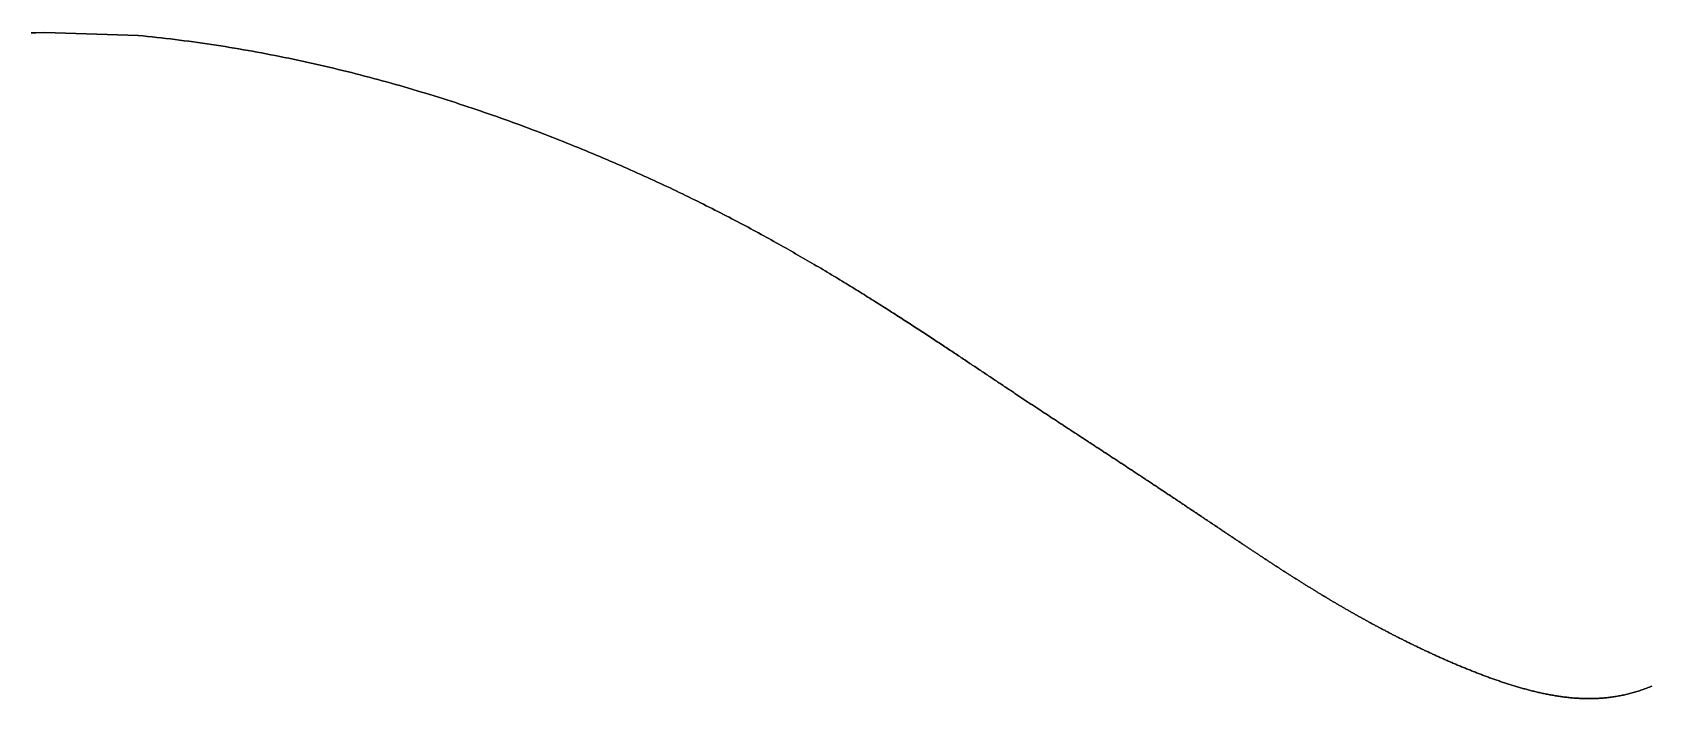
# Model space of a CAD drawing. Header units: inches. Extents: x 130170 to 284068, y 377793 to 804530.
# Drawn here: x 252410.5 to 252495.7, y 753112.8 to 753147.9 of the extents above; entities that cross this region are included whole.
import ezdxf

# ---------------------------------------------------------------- set-up
doc = ezdxf.new("R2010")
doc.units = ezdxf.units.IN
doc.header["$MEASUREMENT"] = 0
doc.layers.add('muni_il', color=7, linetype='Continuous')

msp = doc.modelspace()

# ---------------------------------------------------------------- linework, layer by layer
at = {"layer": 'muni_il'}
for points in [[(252495.68, 753113.483), (252495.614, 753113.456), (252495.548, 753113.429), (252495.482, 753113.403), (252495.416, 753113.378), (252495.35, 753113.353), (252495.284, 753113.329), (252495.219, 753113.306), (252495.154, 753113.283), (252495.088, 753113.261), (252495.023, 753113.239), (252494.958, 753113.218), (252494.893, 753113.198), (252494.828, 753113.178), (252494.764, 753113.159), (252494.699, 753113.14), (252494.634, 753113.122), (252494.57, 753113.104), (252494.506, 753113.088), (252494.442, 753113.071), (252494.377, 753113.056), (252494.313, 753113.04), (252494.249, 753113.026), (252494.186, 753113.012), (252494.122, 753112.998), (252494.058, 753112.985), (252493.995, 753112.973), (252493.931, 753112.961), (252493.868, 753112.949), (252493.804, 753112.938), (252493.741, 753112.928), (252493.678, 753112.918), (252493.615, 753112.909), (252493.551, 753112.9), (252493.488, 753112.892), (252493.426, 753112.884), (252493.363, 753112.876), (252493.3, 753112.869), (252493.237, 753112.863), (252493.174, 753112.857), (252493.112, 753112.852), (252493.049, 753112.847), (252492.987, 753112.842), (252492.925, 753112.838), (252492.862, 753112.834), (252492.8, 753112.831), (252492.738, 753112.829), (252492.676, 753112.826), (252492.614, 753112.824), (252492.552, 753112.823), (252492.49, 753112.822), (252492.428, 753112.821), (252492.366, 753112.821), (252492.304, 753112.821), (252492.243, 753112.822), (252492.181, 753112.823), (252492.119, 753112.825), (252492.058, 753112.826), (252491.996, 753112.829), (252491.935, 753112.831), (252491.874, 753112.834), (252491.812, 753112.838), (252491.751, 753112.841), (252491.69, 753112.845), (252491.629, 753112.85), (252491.568, 753112.854), (252491.507, 753112.86), (252491.446, 753112.865), (252491.385, 753112.871), (252491.324, 753112.877), (252491.263, 753112.883), (252491.203, 753112.89), (252491.142, 753112.897), (252491.081, 753112.905), (252491.021, 753112.912), (252490.96, 753112.92), (252490.9, 753112.929), (252490.84, 753112.937), (252490.78, 753112.946), (252490.719, 753112.955), (252490.659, 753112.965), (252490.599, 753112.975), (252490.539, 753112.985), (252490.479, 753112.995), (252490.419, 753113.005), (252490.36, 753113.016), (252490.3, 753113.027), (252490.24, 753113.039), (252490.181, 753113.05), (252490.121, 753113.062), (252490.062, 753113.074), (252490.002, 753113.087), (252489.943, 753113.099), (252489.884, 753113.112), (252489.825, 753113.125), (252489.765, 753113.138), (252489.707, 753113.151), (252489.648, 753113.165), (252489.589, 753113.179), (252489.53, 753113.193), (252489.471, 753113.207), (252489.413, 753113.222), (252489.354, 753113.236), (252489.296, 753113.251), (252489.237, 753113.266), (252489.179, 753113.282), (252489.121, 753113.297), (252489.063, 753113.312), (252489.005, 753113.328), (252488.947, 753113.344), (252488.889, 753113.36), (252488.832, 753113.376), (252488.774, 753113.393), (252488.717, 753113.409), (252488.659, 753113.426), (252488.602, 753113.443), (252488.544, 753113.46), (252488.487, 753113.477), (252488.43, 753113.494), (252488.373, 753113.512), (252488.316, 753113.529), (252488.26, 753113.547), (252488.203, 753113.565), (252488.146, 753113.583), (252488.09, 753113.601), (252488.034, 753113.619), (252487.977, 753113.637), (252487.921, 753113.656), (252487.865, 753113.674), (252487.809, 753113.693), (252487.754, 753113.712), (252487.698, 753113.73), (252487.642, 753113.749), (252487.587, 753113.768), (252487.531, 753113.787), (252487.476, 753113.807), (252487.421, 753113.826), (252487.366, 753113.846), (252487.311, 753113.865), (252487.256, 753113.885), (252487.202, 753113.904), (252487.147, 753113.924), (252487.093, 753113.944), (252487.038, 753113.964), (252486.984, 753113.984), (252486.93, 753114.004), (252486.876, 753114.024), (252486.822, 753114.044), (252486.768, 753114.064), (252486.715, 753114.084), (252486.661, 753114.105), (252486.608, 753114.125), (252486.555, 753114.146), (252486.502, 753114.166), (252486.448, 753114.187), (252486.396, 753114.207), (252486.343, 753114.228), (252486.29, 753114.249), (252486.238, 753114.269), (252486.185, 753114.29), (252486.133, 753114.311), (252486.081, 753114.332), (252486.029, 753114.353), (252485.977, 753114.374), (252485.926, 753114.395), (252485.874, 753114.416), (252485.822, 753114.437), (252485.771, 753114.458), (252485.72, 753114.479), (252485.669, 753114.5), (252485.618, 753114.522), (252485.567, 753114.543), (252485.516, 753114.564), (252485.466, 753114.585), (252485.415, 753114.607), (252485.365, 753114.628), (252485.315, 753114.649), (252485.265, 753114.671), (252485.215, 753114.692), (252485.165, 753114.714), (252485.115, 753114.735), (252485.066, 753114.756), (252485.017, 753114.778), (252484.967, 753114.799), (252484.918, 753114.821), (252484.869, 753114.842), (252484.82, 753114.864), (252484.771, 753114.886), (252484.723, 753114.907), (252484.674, 753114.929), (252484.626, 753114.95), (252484.578, 753114.972), (252484.53, 753114.993), (252484.482, 753115.015), (252484.434, 753115.037), (252484.386, 753115.058), (252484.338, 753115.08), (252484.291, 753115.101), (252484.244, 753115.123), (252484.196, 753115.145), (252484.149, 753115.166), (252484.102, 753115.188), (252484.055, 753115.21), (252484.009, 753115.231), (252483.962, 753115.253), (252483.916, 753115.275), (252483.869, 753115.296), (252483.823, 753115.318), (252483.777, 753115.34), (252483.731, 753115.361), (252483.685, 753115.383), (252483.639, 753115.405), (252483.594, 753115.426), (252483.548, 753115.448), (252483.503, 753115.47), (252483.457, 753115.491), (252483.412, 753115.513), (252483.367, 753115.534), (252483.322, 753115.556), (252483.277, 753115.578), (252483.233, 753115.599), (252483.188, 753115.621), (252483.144, 753115.643), (252483.099, 753115.664), (252483.055, 753115.686), (252483.011, 753115.707), (252482.967, 753115.729), (252482.923, 753115.751), (252482.879, 753115.772), (252482.836, 753115.794), (252482.792, 753115.815), (252482.749, 753115.837), (252482.705, 753115.859), (252482.662, 753115.88), (252482.619, 753115.902), (252482.576, 753115.923), (252482.533, 753115.945), (252482.49, 753115.967), (252482.447, 753115.988), (252482.405, 753116.01), (252482.362, 753116.031), (252482.32, 753116.053), (252482.277, 753116.074), (252482.235, 753116.096), (252482.193, 753116.117), (252482.151, 753116.139), (252482.109, 753116.16), (252482.067, 753116.182), (252482.026, 753116.203), (252481.984, 753116.225), (252481.942, 753116.246), (252481.901, 753116.268), (252481.859, 753116.289), (252481.818, 753116.311), (252481.777, 753116.332), (252481.736, 753116.354), (252481.695, 753116.375), (252481.654, 753116.397), (252481.613, 753116.418), (252481.572, 753116.44), (252481.532, 753116.461), (252481.491, 753116.482), (252481.451, 753116.504), (252481.41, 753116.525), (252481.37, 753116.547), (252481.33, 753116.568), (252481.29, 753116.59), (252481.25, 753116.611), (252481.21, 753116.633), (252481.17, 753116.654), (252481.13, 753116.675), (252481.09, 753116.697), (252481.05, 753116.718), (252481.011, 753116.739), (252480.971, 753116.761), (252480.932, 753116.782), (252480.893, 753116.804), (252480.853, 753116.825), (252480.814, 753116.846), (252480.775, 753116.868), (252480.736, 753116.889), (252480.697, 753116.911), (252480.658, 753116.932), (252480.619, 753116.953), (252480.58, 753116.975), (252480.541, 753116.996), (252480.503, 753117.017), (252480.464, 753117.039), (252480.426, 753117.06), (252480.387, 753117.082), (252480.349, 753117.103), (252480.311, 753117.124), (252480.272, 753117.146), (252480.234, 753117.167), (252480.196, 753117.189), (252480.158, 753117.21), (252480.12, 753117.231), (252480.082, 753117.253), (252480.044, 753117.274), (252480.006, 753117.295), (252479.968, 753117.317), (252479.93, 753117.338), (252479.893, 753117.36), (252479.855, 753117.381), (252479.818, 753117.402), (252479.78, 753117.424), (252479.743, 753117.445), (252479.705, 753117.467), (252479.668, 753117.488), (252479.631, 753117.509), (252479.593, 753117.531), (252479.556, 753117.552), (252479.519, 753117.574), (252479.482, 753117.595), (252479.445, 753117.617), (252479.408, 753117.638), (252479.371, 753117.66), (252479.334, 753117.681), (252479.297, 753117.702), (252479.26, 753117.724), (252479.223, 753117.745), (252479.186, 753117.767), (252479.15, 753117.788), (252479.113, 753117.81), (252479.076, 753117.831), (252479.04, 753117.853), (252479.003, 753117.875), (252478.967, 753117.896), (252478.93, 753117.918), (252478.893, 753117.939), (252478.857, 753117.961), (252478.821, 753117.982), (252478.784, 753118.004), (252478.748, 753118.026), (252478.712, 753118.047), (252478.675, 753118.069), (252478.639, 753118.09), (252478.603, 753118.112), (252478.567, 753118.134), (252478.531, 753118.155), (252478.494, 753118.177), (252478.458, 753118.199), (252478.422, 753118.221), (252478.386, 753118.242), (252478.35, 753118.264), (252478.314, 753118.286), (252478.278, 753118.308), (252478.242, 753118.329), (252478.206, 753118.351), (252478.17, 753118.373), (252478.134, 753118.395), (252478.098, 753118.417), (252478.062, 753118.439), (252478.026, 753118.461), (252477.99, 753118.483), (252477.954, 753118.505), (252477.919, 753118.527), (252477.883, 753118.549), (252477.847, 753118.571), (252477.811, 753118.593), (252477.775, 753118.615), (252477.739, 753118.637), (252477.704, 753118.659), (252477.668, 753118.681), (252477.632, 753118.703), (252477.596, 753118.725), (252477.56, 753118.748), (252477.525, 753118.77), (252477.489, 753118.792), (252477.453, 753118.814), (252477.417, 753118.837), (252477.381, 753118.859), (252477.346, 753118.882), (252477.31, 753118.904), (252477.274, 753118.926), (252477.238, 753118.949), (252477.202, 753118.971), (252477.166, 753118.994), (252477.13, 753119.016), (252477.095, 753119.039), (252477.059, 753119.062), (252477.023, 753119.084), (252476.987, 753119.107), (252476.951, 753119.13), (252476.915, 753119.152), (252476.879, 753119.175), (252476.843, 753119.198), (252476.807, 753119.221), (252476.771, 753119.244), (252476.735, 753119.267), (252476.699, 753119.29), (252476.663, 753119.313), (252476.627, 753119.336), (252476.591, 753119.359), (252476.554, 753119.382), (252476.518, 753119.405), (252476.482, 753119.429), (252476.446, 753119.452), (252476.409, 753119.475), (252476.373, 753119.498), (252476.337, 753119.522), (252476.3, 753119.545), (252476.264, 753119.569), (252476.227, 753119.592), (252476.191, 753119.616), (252476.154, 753119.639), (252476.118, 753119.663), (252476.081, 753119.687), (252476.044, 753119.711), (252476.008, 753119.734), (252475.971, 753119.758), (252475.934, 753119.782), (252475.897, 753119.806), (252475.86, 753119.83), (252475.823, 753119.854), (252475.786, 753119.878), (252475.749, 753119.902), (252475.712, 753119.927), (252475.675, 753119.951), (252475.638, 753119.975), (252475.6, 753120), (252475.563, 753120.024), (252475.526, 753120.049), (252475.488, 753120.073), (252475.451, 753120.098), (252475.413, 753120.123), (252475.375, 753120.147), (252475.338, 753120.172), (252475.3, 753120.197), (252475.262, 753120.222), (252475.224, 753120.247), (252475.186, 753120.272), (252475.148, 753120.297), (252475.11, 753120.322), (252475.072, 753120.347), (252475.034, 753120.372), (252474.995, 753120.398), (252474.957, 753120.423), (252474.918, 753120.449), (252474.88, 753120.474), (252474.841, 753120.5), (252474.802, 753120.525), (252474.764, 753120.551), (252474.725, 753120.577), (252474.686, 753120.603), (252474.647, 753120.629), (252474.607, 753120.655), (252474.568, 753120.681), (252474.529, 753120.707), (252474.49, 753120.733), (252474.45, 753120.759), (252474.411, 753120.786), (252474.371, 753120.812), (252474.331, 753120.838), (252474.291, 753120.865), (252474.252, 753120.891), (252474.212, 753120.918), (252474.171, 753120.945), (252474.131, 753120.972), (252474.091, 753120.999), (252474.051, 753121.026), (252474.01, 753121.053), (252473.969, 753121.08), (252473.929, 753121.107), (252473.888, 753121.134), (252473.847, 753121.161), (252473.806, 753121.189), (252473.765, 753121.216), (252473.724, 753121.244), (252473.683, 753121.271), (252473.641, 753121.299), (252473.6, 753121.327), (252473.559, 753121.354), (252473.517, 753121.382), (252473.475, 753121.41), (252473.433, 753121.438), (252473.391, 753121.466), (252473.349, 753121.495), (252473.307, 753121.523), (252473.265, 753121.551), (252473.222, 753121.58), (252473.18, 753121.608), (252473.137, 753121.636), (252473.095, 753121.665), (252473.052, 753121.694), (252473.009, 753121.723), (252472.966, 753121.751), (252472.923, 753121.78), (252472.88, 753121.809), (252472.836, 753121.838), (252472.793, 753121.867), (252472.749, 753121.897), (252472.706, 753121.926), (252472.662, 753121.955), (252472.618, 753121.985), (252472.574, 753122.014), (252472.53, 753122.044), (252472.486, 753122.073), (252472.442, 753122.103), (252472.397, 753122.133), (252472.353, 753122.162), (252472.308, 753122.192), (252472.264, 753122.222), (252472.219, 753122.252), (252472.174, 753122.282), (252472.129, 753122.313), (252472.084, 753122.343), (252472.039, 753122.373), (252471.993, 753122.404), (252471.948, 753122.434), (252471.902, 753122.464), (252471.857, 753122.495), (252471.811, 753122.526), (252471.765, 753122.556), (252471.719, 753122.587), (252471.674, 753122.618), (252471.627, 753122.649), (252471.581, 753122.68), (252471.535, 753122.711), (252471.489, 753122.742), (252471.442, 753122.773), (252471.395, 753122.804), (252471.349, 753122.835), (252471.302, 753122.866), (252471.255, 753122.898), (252471.208, 753122.929), (252471.161, 753122.961), (252471.114, 753122.992), (252471.067, 753123.024), (252471.019, 753123.055), (252470.972, 753123.087), (252470.925, 753123.118), (252470.877, 753123.15), (252470.829, 753123.182), (252470.782, 753123.214), (252470.734, 753123.246), (252470.686, 753123.278), (252470.638, 753123.31), (252470.59, 753123.342), (252470.542, 753123.374), (252470.493, 753123.406), (252470.445, 753123.438), (252470.397, 753123.47), (252470.348, 753123.503), (252470.3, 753123.535), (252470.251, 753123.567), (252470.203, 753123.6), (252470.154, 753123.632), (252470.105, 753123.664), (252470.056, 753123.697), (252470.007, 753123.73), (252469.958, 753123.762), (252469.909, 753123.795), (252469.86, 753123.827), (252469.811, 753123.86), (252469.762, 753123.893), (252469.713, 753123.925), (252469.663, 753123.958), (252469.614, 753123.991), (252469.564, 753124.024), (252469.515, 753124.056), (252469.465, 753124.089), (252469.416, 753124.122), (252469.366, 753124.155), (252469.317, 753124.188), (252469.267, 753124.221), (252469.217, 753124.254), (252469.167, 753124.287), (252469.117, 753124.32), (252469.067, 753124.353), (252469.018, 753124.386), (252468.968, 753124.419), (252468.918, 753124.452), (252468.868, 753124.485), (252468.818, 753124.518), (252468.768, 753124.551), (252468.717, 753124.584), (252468.667, 753124.617), (252468.617, 753124.65), (252468.567, 753124.683), (252468.517, 753124.716), (252468.467, 753124.75), (252468.416, 753124.783), (252468.366, 753124.816), (252468.316, 753124.849), (252468.265, 753124.882), (252468.215, 753124.915), (252468.165, 753124.949), (252468.115, 753124.982), (252468.064, 753125.015), (252468.014, 753125.048), (252467.963, 753125.081), (252467.913, 753125.114), (252467.863, 753125.147), (252467.812, 753125.181), (252467.762, 753125.214), (252467.712, 753125.247), (252467.661, 753125.28), (252467.611, 753125.313), (252467.56, 753125.346), (252467.51, 753125.379), (252467.46, 753125.412), (252467.409, 753125.445), (252467.359, 753125.478), (252467.308, 753125.511), (252467.258, 753125.545), (252467.208, 753125.578), (252467.157, 753125.611), (252467.107, 753125.644), (252467.057, 753125.677), (252467.006, 753125.71), (252466.956, 753125.743), (252466.906, 753125.776), (252466.855, 753125.809), (252466.805, 753125.841), (252466.755, 753125.874), (252466.705, 753125.907), (252466.654, 753125.94), (252466.604, 753125.973), (252466.554, 753126.006), (252466.504, 753126.039), (252466.454, 753126.072), (252466.403, 753126.105), (252466.353, 753126.137), (252466.303, 753126.17), (252466.253, 753126.203), (252466.203, 753126.236), (252466.153, 753126.269), (252466.103, 753126.302), (252466.053, 753126.334), (252466.003, 753126.367), (252465.953, 753126.4), (252465.903, 753126.432), (252465.853, 753126.465), (252465.803, 753126.498), (252465.753, 753126.531), (252465.703, 753126.563), (252465.653, 753126.596), (252465.603, 753126.629), (252465.553, 753126.662), (252465.503, 753126.694), (252465.453, 753126.727), (252465.403, 753126.76), (252465.353, 753126.792), (252465.303, 753126.825), (252465.253, 753126.858), (252465.203, 753126.89), (252465.154, 753126.923), (252465.104, 753126.956), (252465.054, 753126.988), (252465.004, 753127.021), (252464.954, 753127.054), (252464.904, 753127.087), (252464.854, 753127.119), (252464.804, 753127.152), (252464.754, 753127.185), (252464.704, 753127.217), (252464.654, 753127.25), (252464.604, 753127.283), (252464.554, 753127.316), (252464.504, 753127.349), (252464.454, 753127.382), (252464.404, 753127.414), (252464.354, 753127.447), (252464.304, 753127.48), (252464.254, 753127.513), (252464.204, 753127.546), (252464.154, 753127.579), (252464.103, 753127.612), (252464.053, 753127.645), (252464.003, 753127.678), (252463.952, 753127.712), (252463.902, 753127.745), (252463.851, 753127.778), (252463.801, 753127.811), (252463.75, 753127.845), (252463.699, 753127.878), (252463.649, 753127.912), (252463.598, 753127.945), (252463.547, 753127.979), (252463.496, 753128.012), (252463.445, 753128.046), (252463.394, 753128.08), (252463.343, 753128.113), (252463.291, 753128.147), (252463.24, 753128.181), (252463.188, 753128.215), (252463.137, 753128.25), (252463.085, 753128.284), (252463.033, 753128.318), (252462.982, 753128.352), (252462.929, 753128.387), (252462.877, 753128.421), (252462.825, 753128.456), (252462.773, 753128.491), (252462.72, 753128.526), (252462.668, 753128.561), (252462.615, 753128.595), (252462.562, 753128.631), (252462.509, 753128.666), (252462.455, 753128.701), (252462.402, 753128.737), (252462.348, 753128.772), (252462.295, 753128.808), (252462.241, 753128.844), (252462.187, 753128.88), (252462.132, 753128.916), (252462.078, 753128.952), (252462.023, 753128.989), (252461.969, 753129.025), (252461.914, 753129.062), (252461.858, 753129.099), (252461.803, 753129.135), (252461.747, 753129.173), (252461.691, 753129.21), (252461.635, 753129.247), (252461.579, 753129.285), (252461.522, 753129.322), (252461.465, 753129.36), (252461.408, 753129.398), (252461.351, 753129.437), (252461.294, 753129.475), (252461.236, 753129.514), (252461.178, 753129.552), (252461.12, 753129.591), (252461.061, 753129.631), (252461.002, 753129.67), (252460.943, 753129.709), (252460.883, 753129.749), (252460.824, 753129.789), (252460.764, 753129.829), (252460.703, 753129.869), (252460.643, 753129.91), (252460.582, 753129.951), (252460.52, 753129.992), (252460.459, 753130.033), (252460.397, 753130.074), (252460.334, 753130.116), (252460.272, 753130.158), (252460.209, 753130.2), (252460.146, 753130.242), (252460.082, 753130.285), (252460.018, 753130.327), (252459.953, 753130.37), (252459.889, 753130.414), (252459.824, 753130.457), (252459.758, 753130.501), (252459.692, 753130.545), (252459.626, 753130.589), (252459.559, 753130.634), (252459.492, 753130.678), (252459.424, 753130.723), (252459.357, 753130.768), (252459.288, 753130.814), (252459.22, 753130.86), (252459.15, 753130.906), (252459.081, 753130.952), (252459.011, 753130.999), (252458.94, 753131.045), (252458.869, 753131.093), (252458.798, 753131.14), (252458.726, 753131.188), (252458.654, 753131.236), (252458.581, 753131.284), (252458.508, 753131.332), (252458.434, 753131.381), (252458.36, 753131.43), (252458.285, 753131.48), (252458.21, 753131.529), (252458.134, 753131.579), (252458.058, 753131.63), (252457.982, 753131.68), (252457.905, 753131.731), (252457.827, 753131.782), (252457.749, 753131.833), (252457.67, 753131.885), (252457.591, 753131.937), (252457.511, 753131.989), (252457.431, 753132.042), (252457.35, 753132.095), (252457.269, 753132.148), (252457.187, 753132.202), (252457.105, 753132.255), (252457.022, 753132.31), (252456.938, 753132.364), (252456.854, 753132.419), (252456.769, 753132.474), (252456.684, 753132.529), (252456.599, 753132.585), (252456.512, 753132.64), (252456.425, 753132.697), (252456.338, 753132.753), (252456.25, 753132.81), (252456.161, 753132.867), (252456.072, 753132.925), (252455.982, 753132.982), (252455.892, 753133.04), (252455.801, 753133.099), (252455.709, 753133.157), (252455.617, 753133.216), (252455.524, 753133.275), (252455.43, 753133.335), (252455.336, 753133.395), (252455.242, 753133.455), (252455.146, 753133.515), (252455.05, 753133.576), (252454.954, 753133.637), (252454.857, 753133.698), (252454.759, 753133.76), (252454.661, 753133.822), (252454.561, 753133.884), (252454.462, 753133.946), (252454.361, 753134.009), (252454.26, 753134.072), (252454.159, 753134.135), (252454.056, 753134.199), (252453.953, 753134.263), (252453.849, 753134.327), (252453.745, 753134.391), (252453.64, 753134.456), (252453.534, 753134.521), (252453.428, 753134.586), (252453.321, 753134.651), (252453.213, 753134.717), (252453.105, 753134.783), (252452.996, 753134.849), (252452.886, 753134.916), (252452.775, 753134.983), (252452.664, 753135.05), (252452.552, 753135.117), (252452.44, 753135.184), (252452.326, 753135.252), (252452.212, 753135.32), (252452.098, 753135.388), (252451.982, 753135.457), (252451.866, 753135.526), (252451.749, 753135.595), (252451.631, 753135.664), (252451.513, 753135.733), (252451.394, 753135.803), (252451.274, 753135.873), (252451.153, 753135.943), (252451.032, 753136.013), (252450.91, 753136.084), (252450.787, 753136.155), (252450.663, 753136.225), (252450.539, 753136.297), (252450.414, 753136.368), (252450.288, 753136.44), (252450.161, 753136.512), (252450.033, 753136.584), (252449.905, 753136.656), (252449.776, 753136.728), (252449.646, 753136.801), (252449.515, 753136.874), (252449.384, 753136.947), (252449.251, 753137.02), (252449.118, 753137.093), (252448.984, 753137.167), (252448.849, 753137.241), (252448.714, 753137.315), (252448.577, 753137.389), (252448.44, 753137.463), (252448.301, 753137.537), (252448.162, 753137.612), (252448.022, 753137.687), (252447.882, 753137.762), (252447.74, 753137.837), (252447.597, 753137.912), (252447.454, 753137.988), (252447.309, 753138.063), (252447.164, 753138.139), (252447.018, 753138.215), (252446.871, 753138.291), (252446.723, 753138.367), (252446.574, 753138.443), (252446.424, 753138.52), (252446.273, 753138.596), (252446.121, 753138.673), (252445.968, 753138.75), (252445.815, 753138.827), (252445.66, 753138.904), (252445.505, 753138.981), (252445.348, 753139.058), (252445.19, 753139.136), (252445.032, 753139.213), (252444.872, 753139.291), (252444.712, 753139.369), (252444.55, 753139.447), (252444.388, 753139.525), (252444.224, 753139.603), (252444.06, 753139.681), (252443.894, 753139.759), (252443.728, 753139.837), (252443.56, 753139.916), (252443.391, 753139.994), (252443.222, 753140.073), (252443.051, 753140.151), (252442.879, 753140.23), (252442.707, 753140.309), (252442.533, 753140.388), (252442.358, 753140.467), (252442.182, 753140.546), (252442.005, 753140.624), (252441.827, 753140.703), (252441.648, 753140.782), (252441.468, 753140.861), (252441.287, 753140.941), (252441.104, 753141.02), (252440.921, 753141.099), (252440.737, 753141.178), (252440.551, 753141.257), (252440.365, 753141.336), (252440.177, 753141.415), (252439.989, 753141.494), (252439.799, 753141.573), (252439.609, 753141.652), (252439.417, 753141.73), (252439.224, 753141.809), (252439.03, 753141.888), (252438.836, 753141.967), (252438.64, 753142.045), (252438.443, 753142.124), (252438.245, 753142.202), (252438.046, 753142.28), (252437.846, 753142.359), (252437.646, 753142.437), (252437.444, 753142.514), (252437.241, 753142.592), (252437.037, 753142.67), (252436.833, 753142.747), (252436.627, 753142.824), (252436.42, 753142.901), (252436.213, 753142.978), (252436.004, 753143.055), (252435.795, 753143.131), (252435.585, 753143.207), (252435.374, 753143.283), (252435.162, 753143.359), (252434.949, 753143.434), (252434.735, 753143.509), (252434.521, 753143.584), (252434.305, 753143.659), (252434.089, 753143.733), (252433.872, 753143.807), (252433.655, 753143.88), (252433.436, 753143.953), (252433.217, 753144.026), (252432.997, 753144.098), (252432.777, 753144.17), (252432.555, 753144.242), (252432.333, 753144.313), (252432.111, 753144.384), (252431.887, 753144.454), (252431.663, 753144.524), (252431.439, 753144.593), (252431.214, 753144.662), (252430.988, 753144.73), (252430.762, 753144.798), (252430.535, 753144.865), (252430.308, 753144.932), (252430.08, 753144.999), (252429.851, 753145.064), (252429.622, 753145.13), (252429.393, 753145.194), (252429.163, 753145.258), (252428.933, 753145.322), (252428.702, 753145.384), (252428.471, 753145.447), (252428.24, 753145.508), (252428.008, 753145.569), (252427.776, 753145.63), (252427.543, 753145.689), (252427.31, 753145.749), (252427.077, 753145.807), (252426.843, 753145.865), (252426.609, 753145.922), (252426.375, 753145.978), (252426.14, 753146.034), (252425.905, 753146.089), (252425.67, 753146.143), (252425.435, 753146.197), (252425.199, 753146.25), (252424.963, 753146.302), (252424.727, 753146.353), (252424.491, 753146.404), (252424.254, 753146.454), (252424.017, 753146.503), (252423.78, 753146.552), (252423.543, 753146.6), (252423.305, 753146.647), (252423.068, 753146.693), (252422.83, 753146.739), (252422.592, 753146.784), (252422.354, 753146.828), (252422.116, 753146.871), (252421.877, 753146.913), (252421.638, 753146.955), (252421.4, 753146.996), (252421.161, 753147.037), (252420.921, 753147.076), (252420.682, 753147.115), (252420.443, 753147.153), (252420.203, 753147.19), (252419.963, 753147.227), (252419.723, 753147.262), (252419.483, 753147.297), (252419.243, 753147.332), (252419.003, 753147.365), (252418.762, 753147.398), (252418.522, 753147.43), (252418.281, 753147.461), (252418.04, 753147.491), (252417.799, 753147.521), (252417.558, 753147.55), (252417.317, 753147.578), (252417.076, 753147.605), (252416.834, 753147.631), (252416.593, 753147.657), (252416.351, 753147.682), (252416.11, 753147.706), (252411.204, 753147.867), (252410.719, 753147.85), (252410.477, 753147.84)], [(252410.477, 753147.84), (252410.719, 753147.85), (252411.204, 753147.867), (252416.11, 753147.706), (252416.351, 753147.682), (252416.593, 753147.657), (252416.834, 753147.631), (252417.076, 753147.605), (252417.317, 753147.578), (252417.558, 753147.55), (252417.799, 753147.521), (252418.04, 753147.491), (252418.281, 753147.461), (252418.522, 753147.43), (252418.762, 753147.398), (252419.003, 753147.365), (252419.243, 753147.332), (252419.483, 753147.297), (252419.723, 753147.262), (252419.963, 753147.227), (252420.203, 753147.19), (252420.443, 753147.153), (252420.682, 753147.115), (252420.921, 753147.076), (252421.161, 753147.037), (252421.4, 753146.996), (252421.638, 753146.955), (252421.877, 753146.913), (252422.116, 753146.871), (252422.354, 753146.828), (252422.592, 753146.784), (252422.83, 753146.739), (252423.068, 753146.693), (252423.305, 753146.647), (252423.543, 753146.6), (252423.78, 753146.552), (252424.017, 753146.503), (252424.254, 753146.454), (252424.491, 753146.404), (252424.727, 753146.353), (252424.963, 753146.302), (252425.199, 753146.25), (252425.435, 753146.197), (252425.67, 753146.143), (252425.905, 753146.089), (252426.14, 753146.034), (252426.375, 753145.978), (252426.609, 753145.922), (252426.843, 753145.865), (252427.077, 753145.807), (252427.31, 753145.749), (252427.543, 753145.689), (252427.776, 753145.63), (252428.008, 753145.569), (252428.24, 753145.508), (252428.471, 753145.447), (252428.702, 753145.384), (252428.933, 753145.322), (252429.163, 753145.258), (252429.393, 753145.194), (252429.622, 753145.13), (252429.851, 753145.064), (252430.08, 753144.999), (252430.308, 753144.932), (252430.535, 753144.865), (252430.762, 753144.798), (252430.988, 753144.73), (252431.214, 753144.662), (252431.439, 753144.593), (252431.663, 753144.524), (252431.887, 753144.454), (252432.111, 753144.384), (252432.333, 753144.313), (252432.555, 753144.242), (252432.777, 753144.17), (252432.997, 753144.098), (252433.217, 753144.026), (252433.436, 753143.953), (252433.655, 753143.88), (252433.872, 753143.807), (252434.089, 753143.733), (252434.305, 753143.659), (252434.521, 753143.584), (252434.735, 753143.509), (252434.949, 753143.434), (252435.162, 753143.359), (252435.374, 753143.283), (252435.585, 753143.207), (252435.795, 753143.131), (252436.004, 753143.055), (252436.213, 753142.978), (252436.42, 753142.901), (252436.627, 753142.824), (252436.833, 753142.747), (252437.037, 753142.67), (252437.241, 753142.592), (252437.444, 753142.514), (252437.646, 753142.437), (252437.846, 753142.359), (252438.046, 753142.28), (252438.245, 753142.202), (252438.443, 753142.124), (252438.64, 753142.045), (252438.836, 753141.967), (252439.03, 753141.888), (252439.224, 753141.809), (252439.417, 753141.73), (252439.609, 753141.652), (252439.799, 753141.573), (252439.989, 753141.494), (252440.177, 753141.415), (252440.365, 753141.336), (252440.551, 753141.257), (252440.737, 753141.178), (252440.921, 753141.099), (252441.104, 753141.02), (252441.287, 753140.941), (252441.468, 753140.861), (252441.648, 753140.782), (252441.827, 753140.703), (252442.005, 753140.624), (252442.182, 753140.546), (252442.358, 753140.467), (252442.533, 753140.388), (252442.707, 753140.309), (252442.879, 753140.23), (252443.051, 753140.151), (252443.222, 753140.073), (252443.391, 753139.994), (252443.56, 753139.916), (252443.728, 753139.837), (252443.894, 753139.759), (252444.06, 753139.681), (252444.224, 753139.603), (252444.388, 753139.525), (252444.55, 753139.447), (252444.712, 753139.369), (252444.872, 753139.291), (252445.032, 753139.213), (252445.19, 753139.136), (252445.348, 753139.058), (252445.505, 753138.981), (252445.66, 753138.904), (252445.815, 753138.827), (252445.968, 753138.75), (252446.121, 753138.673), (252446.273, 753138.596), (252446.424, 753138.52), (252446.574, 753138.443), (252446.723, 753138.367), (252446.871, 753138.291), (252447.018, 753138.215), (252447.164, 753138.139), (252447.309, 753138.063), (252447.454, 753137.988), (252447.597, 753137.912), (252447.74, 753137.837), (252447.882, 753137.762), (252448.022, 753137.687), (252448.162, 753137.612), (252448.301, 753137.537), (252448.44, 753137.463), (252448.577, 753137.389), (252448.714, 753137.315), (252448.849, 753137.241), (252448.984, 753137.167), (252449.118, 753137.093), (252449.251, 753137.02), (252449.384, 753136.947), (252449.515, 753136.874), (252449.646, 753136.801), (252449.776, 753136.728), (252449.905, 753136.656), (252450.033, 753136.584), (252450.161, 753136.512), (252450.288, 753136.44), (252450.414, 753136.368), (252450.539, 753136.297), (252450.663, 753136.225), (252450.787, 753136.155), (252450.91, 753136.084), (252451.032, 753136.013), (252451.153, 753135.943), (252451.274, 753135.873), (252451.394, 753135.803), (252451.513, 753135.733), (252451.631, 753135.664), (252451.749, 753135.595), (252451.866, 753135.526), (252451.982, 753135.457), (252452.098, 753135.388), (252452.212, 753135.32), (252452.326, 753135.252), (252452.44, 753135.184), (252452.552, 753135.117), (252452.664, 753135.05), (252452.775, 753134.983), (252452.886, 753134.916), (252452.996, 753134.849), (252453.105, 753134.783), (252453.213, 753134.717), (252453.321, 753134.651), (252453.428, 753134.586), (252453.534, 753134.521), (252453.64, 753134.456), (252453.745, 753134.391), (252453.849, 753134.327), (252453.953, 753134.263), (252454.056, 753134.199), (252454.159, 753134.135), (252454.26, 753134.072), (252454.361, 753134.009), (252454.462, 753133.946), (252454.561, 753133.884), (252454.661, 753133.822), (252454.759, 753133.76), (252454.857, 753133.698), (252454.954, 753133.637), (252455.05, 753133.576), (252455.146, 753133.515), (252455.242, 753133.455), (252455.336, 753133.395), (252455.43, 753133.335), (252455.524, 753133.275), (252455.617, 753133.216), (252455.709, 753133.157), (252455.801, 753133.099), (252455.892, 753133.04), (252455.982, 753132.982), (252456.072, 753132.925), (252456.161, 753132.867), (252456.25, 753132.81), (252456.338, 753132.753), (252456.425, 753132.697), (252456.512, 753132.64), (252456.599, 753132.585), (252456.684, 753132.529), (252456.769, 753132.474), (252456.854, 753132.419), (252456.938, 753132.364), (252457.022, 753132.31), (252457.105, 753132.255), (252457.187, 753132.202), (252457.269, 753132.148), (252457.35, 753132.095), (252457.431, 753132.042), (252457.511, 753131.989), (252457.591, 753131.937), (252457.67, 753131.885), (252457.749, 753131.833), (252457.827, 753131.782), (252457.905, 753131.731), (252457.982, 753131.68), (252458.058, 753131.63), (252458.134, 753131.579), (252458.21, 753131.529), (252458.285, 753131.48), (252458.36, 753131.43), (252458.434, 753131.381), (252458.508, 753131.332), (252458.581, 753131.284), (252458.654, 753131.236), (252458.726, 753131.188), (252458.798, 753131.14), (252458.869, 753131.093), (252458.94, 753131.045), (252459.011, 753130.999), (252459.081, 753130.952), (252459.15, 753130.906), (252459.22, 753130.86), (252459.288, 753130.814), (252459.357, 753130.768), (252459.424, 753130.723), (252459.492, 753130.678), (252459.559, 753130.634), (252459.626, 753130.589), (252459.692, 753130.545), (252459.758, 753130.501), (252459.824, 753130.457), (252459.889, 753130.414), (252459.953, 753130.37), (252460.018, 753130.327), (252460.082, 753130.285), (252460.146, 753130.242), (252460.209, 753130.2), (252460.272, 753130.158), (252460.334, 753130.116), (252460.397, 753130.074), (252460.459, 753130.033), (252460.52, 753129.992), (252460.582, 753129.951), (252460.643, 753129.91), (252460.703, 753129.869), (252460.764, 753129.829), (252460.824, 753129.789), (252460.883, 753129.749), (252460.943, 753129.709), (252461.002, 753129.67), (252461.061, 753129.631), (252461.12, 753129.591), (252461.178, 753129.552), (252461.236, 753129.514), (252461.294, 753129.475), (252461.351, 753129.437), (252461.408, 753129.398), (252461.465, 753129.36), (252461.522, 753129.322), (252461.579, 753129.285), (252461.635, 753129.247), (252461.691, 753129.21), (252461.747, 753129.173), (252461.803, 753129.135), (252461.858, 753129.099), (252461.914, 753129.062), (252461.969, 753129.025), (252462.023, 753128.989), (252462.078, 753128.952), (252462.132, 753128.916), (252462.187, 753128.88), (252462.241, 753128.844), (252462.295, 753128.808), (252462.348, 753128.772), (252462.402, 753128.737), (252462.455, 753128.701), (252462.509, 753128.666), (252462.562, 753128.631), (252462.615, 753128.595), (252462.668, 753128.561), (252462.72, 753128.526), (252462.773, 753128.491), (252462.825, 753128.456), (252462.877, 753128.421), (252462.929, 753128.387), (252462.982, 753128.352), (252463.033, 753128.318), (252463.085, 753128.284), (252463.137, 753128.25), (252463.188, 753128.215), (252463.24, 753128.181), (252463.291, 753128.147), (252463.343, 753128.113), (252463.394, 753128.08), (252463.445, 753128.046), (252463.496, 753128.012), (252463.547, 753127.979), (252463.598, 753127.945), (252463.649, 753127.912), (252463.699, 753127.878), (252463.75, 753127.845), (252463.801, 753127.811), (252463.851, 753127.778), (252463.902, 753127.745), (252463.952, 753127.712), (252464.003, 753127.678), (252464.053, 753127.645), (252464.103, 753127.612), (252464.154, 753127.579), (252464.204, 753127.546), (252464.254, 753127.513), (252464.304, 753127.48), (252464.354, 753127.447), (252464.404, 753127.414), (252464.454, 753127.382), (252464.504, 753127.349), (252464.554, 753127.316), (252464.604, 753127.283), (252464.654, 753127.25), (252464.704, 753127.217), (252464.754, 753127.185), (252464.804, 753127.152), (252464.854, 753127.119), (252464.904, 753127.087), (252464.954, 753127.054), (252465.004, 753127.021), (252465.054, 753126.988), (252465.104, 753126.956), (252465.154, 753126.923), (252465.203, 753126.89), (252465.253, 753126.858), (252465.303, 753126.825), (252465.353, 753126.792), (252465.403, 753126.76), (252465.453, 753126.727), (252465.503, 753126.694), (252465.553, 753126.662), (252465.603, 753126.629), (252465.653, 753126.596), (252465.703, 753126.563), (252465.753, 753126.531), (252465.803, 753126.498), (252465.853, 753126.465), (252465.903, 753126.432), (252465.953, 753126.4), (252466.003, 753126.367), (252466.053, 753126.334), (252466.103, 753126.302), (252466.153, 753126.269), (252466.203, 753126.236), (252466.253, 753126.203), (252466.303, 753126.17), (252466.353, 753126.137), (252466.403, 753126.105), (252466.454, 753126.072), (252466.504, 753126.039), (252466.554, 753126.006), (252466.604, 753125.973), (252466.654, 753125.94), (252466.705, 753125.907), (252466.755, 753125.874), (252466.805, 753125.841), (252466.855, 753125.809), (252466.906, 753125.776), (252466.956, 753125.743), (252467.006, 753125.71), (252467.057, 753125.677), (252467.107, 753125.644), (252467.157, 753125.611), (252467.208, 753125.578), (252467.258, 753125.545), (252467.308, 753125.511), (252467.359, 753125.478), (252467.409, 753125.445), (252467.46, 753125.412), (252467.51, 753125.379), (252467.56, 753125.346), (252467.611, 753125.313), (252467.661, 753125.28), (252467.712, 753125.247), (252467.762, 753125.214), (252467.812, 753125.181), (252467.863, 753125.147), (252467.913, 753125.114), (252467.963, 753125.081), (252468.014, 753125.048), (252468.064, 753125.015), (252468.115, 753124.982), (252468.165, 753124.949), (252468.215, 753124.915), (252468.265, 753124.882), (252468.316, 753124.849), (252468.366, 753124.816), (252468.416, 753124.783), (252468.467, 753124.75), (252468.517, 753124.716), (252468.567, 753124.683), (252468.617, 753124.65), (252468.667, 753124.617), (252468.717, 753124.584), (252468.768, 753124.551), (252468.818, 753124.518), (252468.868, 753124.485), (252468.918, 753124.452), (252468.968, 753124.419), (252469.018, 753124.386), (252469.067, 753124.353), (252469.117, 753124.32), (252469.167, 753124.287), (252469.217, 753124.254), (252469.267, 753124.221), (252469.317, 753124.188), (252469.366, 753124.155), (252469.416, 753124.122), (252469.465, 753124.089), (252469.515, 753124.056), (252469.564, 753124.024), (252469.614, 753123.991), (252469.663, 753123.958), (252469.713, 753123.925), (252469.762, 753123.893), (252469.811, 753123.86), (252469.86, 753123.827), (252469.909, 753123.795), (252469.958, 753123.762), (252470.007, 753123.73), (252470.056, 753123.697), (252470.105, 753123.664), (252470.154, 753123.632), (252470.203, 753123.6), (252470.251, 753123.567), (252470.3, 753123.535), (252470.348, 753123.503), (252470.397, 753123.47), (252470.445, 753123.438), (252470.493, 753123.406), (252470.542, 753123.374), (252470.59, 753123.342), (252470.638, 753123.31), (252470.686, 753123.278), (252470.734, 753123.246), (252470.782, 753123.214), (252470.829, 753123.182), (252470.877, 753123.15), (252470.925, 753123.118), (252470.972, 753123.087), (252471.019, 753123.055), (252471.067, 753123.024), (252471.114, 753122.992), (252471.161, 753122.961), (252471.208, 753122.929), (252471.255, 753122.898), (252471.302, 753122.866), (252471.349, 753122.835), (252471.395, 753122.804), (252471.442, 753122.773), (252471.489, 753122.742), (252471.535, 753122.711), (252471.581, 753122.68), (252471.627, 753122.649), (252471.674, 753122.618), (252471.719, 753122.587), (252471.765, 753122.556), (252471.811, 753122.526), (252471.857, 753122.495), (252471.902, 753122.464), (252471.948, 753122.434), (252471.993, 753122.404), (252472.039, 753122.373), (252472.084, 753122.343), (252472.129, 753122.313), (252472.174, 753122.282), (252472.219, 753122.252), (252472.264, 753122.222), (252472.308, 753122.192), (252472.353, 753122.162), (252472.397, 753122.133), (252472.442, 753122.103), (252472.486, 753122.073), (252472.53, 753122.044), (252472.574, 753122.014), (252472.618, 753121.985), (252472.662, 753121.955), (252472.706, 753121.926), (252472.749, 753121.897), (252472.793, 753121.867), (252472.836, 753121.838), (252472.88, 753121.809), (252472.923, 753121.78), (252472.966, 753121.751), (252473.009, 753121.723), (252473.052, 753121.694), (252473.095, 753121.665), (252473.137, 753121.636), (252473.18, 753121.608), (252473.222, 753121.58), (252473.265, 753121.551), (252473.307, 753121.523), (252473.349, 753121.495), (252473.391, 753121.466), (252473.433, 753121.438), (252473.475, 753121.41), (252473.517, 753121.382), (252473.559, 753121.354), (252473.6, 753121.327), (252473.641, 753121.299), (252473.683, 753121.271), (252473.724, 753121.244), (252473.765, 753121.216), (252473.806, 753121.189), (252473.847, 753121.161), (252473.888, 753121.134), (252473.929, 753121.107), (252473.969, 753121.08), (252474.01, 753121.053), (252474.051, 753121.026), (252474.091, 753120.999), (252474.131, 753120.972), (252474.171, 753120.945), (252474.212, 753120.918), (252474.252, 753120.891), (252474.291, 753120.865), (252474.331, 753120.838), (252474.371, 753120.812), (252474.411, 753120.786), (252474.45, 753120.759), (252474.49, 753120.733), (252474.529, 753120.707), (252474.568, 753120.681), (252474.607, 753120.655), (252474.647, 753120.629), (252474.686, 753120.603), (252474.725, 753120.577), (252474.764, 753120.551), (252474.802, 753120.525), (252474.841, 753120.5), (252474.88, 753120.474), (252474.918, 753120.449), (252474.957, 753120.423), (252474.995, 753120.398), (252475.034, 753120.372), (252475.072, 753120.347), (252475.11, 753120.322), (252475.148, 753120.297), (252475.186, 753120.272), (252475.224, 753120.247), (252475.262, 753120.222), (252475.3, 753120.197), (252475.338, 753120.172), (252475.375, 753120.147), (252475.413, 753120.123), (252475.451, 753120.098), (252475.488, 753120.073), (252475.526, 753120.049), (252475.563, 753120.024), (252475.6, 753120), (252475.638, 753119.975), (252475.675, 753119.951), (252475.712, 753119.927), (252475.749, 753119.902), (252475.786, 753119.878), (252475.823, 753119.854), (252475.86, 753119.83), (252475.897, 753119.806), (252475.934, 753119.782), (252475.971, 753119.758), (252476.008, 753119.734), (252476.044, 753119.711), (252476.081, 753119.687), (252476.118, 753119.663), (252476.154, 753119.639), (252476.191, 753119.616), (252476.227, 753119.592), (252476.264, 753119.569), (252476.3, 753119.545), (252476.337, 753119.522), (252476.373, 753119.498), (252476.409, 753119.475), (252476.446, 753119.452), (252476.482, 753119.429), (252476.518, 753119.405), (252476.554, 753119.382), (252476.591, 753119.359), (252476.627, 753119.336), (252476.663, 753119.313), (252476.699, 753119.29), (252476.735, 753119.267), (252476.771, 753119.244), (252476.807, 753119.221), (252476.843, 753119.198), (252476.879, 753119.175), (252476.915, 753119.152), (252476.951, 753119.13), (252476.987, 753119.107), (252477.023, 753119.084), (252477.059, 753119.062), (252477.095, 753119.039), (252477.13, 753119.016), (252477.166, 753118.994), (252477.202, 753118.971), (252477.238, 753118.949), (252477.274, 753118.926), (252477.31, 753118.904), (252477.346, 753118.882), (252477.381, 753118.859), (252477.417, 753118.837), (252477.453, 753118.814), (252477.489, 753118.792), (252477.525, 753118.77), (252477.56, 753118.748), (252477.596, 753118.725), (252477.632, 753118.703), (252477.668, 753118.681), (252477.704, 753118.659), (252477.739, 753118.637), (252477.775, 753118.615), (252477.811, 753118.593), (252477.847, 753118.571), (252477.883, 753118.549), (252477.919, 753118.527), (252477.954, 753118.505), (252477.99, 753118.483), (252478.026, 753118.461), (252478.062, 753118.439), (252478.098, 753118.417), (252478.134, 753118.395), (252478.17, 753118.373), (252478.206, 753118.351), (252478.242, 753118.329), (252478.278, 753118.308), (252478.314, 753118.286), (252478.35, 753118.264), (252478.386, 753118.242), (252478.422, 753118.221), (252478.458, 753118.199), (252478.494, 753118.177), (252478.531, 753118.155), (252478.567, 753118.134), (252478.603, 753118.112), (252478.639, 753118.09), (252478.675, 753118.069), (252478.712, 753118.047), (252478.748, 753118.026), (252478.784, 753118.004), (252478.821, 753117.982), (252478.857, 753117.961), (252478.893, 753117.939), (252478.93, 753117.918), (252478.967, 753117.896), (252479.003, 753117.875), (252479.04, 753117.853), (252479.076, 753117.831), (252479.113, 753117.81), (252479.15, 753117.788), (252479.186, 753117.767), (252479.223, 753117.745), (252479.26, 753117.724), (252479.297, 753117.702), (252479.334, 753117.681), (252479.371, 753117.66), (252479.408, 753117.638), (252479.445, 753117.617), (252479.482, 753117.595), (252479.519, 753117.574), (252479.556, 753117.552), (252479.593, 753117.531), (252479.631, 753117.509), (252479.668, 753117.488), (252479.705, 753117.467), (252479.743, 753117.445), (252479.78, 753117.424), (252479.818, 753117.402), (252479.855, 753117.381), (252479.893, 753117.36), (252479.93, 753117.338), (252479.968, 753117.317), (252480.006, 753117.295), (252480.044, 753117.274), (252480.082, 753117.253), (252480.12, 753117.231), (252480.158, 753117.21), (252480.196, 753117.189), (252480.234, 753117.167), (252480.272, 753117.146), (252480.311, 753117.124), (252480.349, 753117.103), (252480.387, 753117.082), (252480.426, 753117.06), (252480.464, 753117.039), (252480.503, 753117.017), (252480.541, 753116.996), (252480.58, 753116.975), (252480.619, 753116.953), (252480.658, 753116.932), (252480.697, 753116.911), (252480.736, 753116.889), (252480.775, 753116.868), (252480.814, 753116.846), (252480.853, 753116.825), (252480.893, 753116.804), (252480.932, 753116.782), (252480.971, 753116.761), (252481.011, 753116.739), (252481.05, 753116.718), (252481.09, 753116.697), (252481.13, 753116.675), (252481.17, 753116.654), (252481.21, 753116.633), (252481.25, 753116.611), (252481.29, 753116.59), (252481.33, 753116.568), (252481.37, 753116.547), (252481.41, 753116.525), (252481.451, 753116.504), (252481.491, 753116.482), (252481.532, 753116.461), (252481.572, 753116.44), (252481.613, 753116.418), (252481.654, 753116.397), (252481.695, 753116.375), (252481.736, 753116.354), (252481.777, 753116.332), (252481.818, 753116.311), (252481.859, 753116.289), (252481.901, 753116.268), (252481.942, 753116.246), (252481.984, 753116.225), (252482.026, 753116.203), (252482.067, 753116.182), (252482.109, 753116.16), (252482.151, 753116.139), (252482.193, 753116.117), (252482.235, 753116.096), (252482.277, 753116.074), (252482.32, 753116.053), (252482.362, 753116.031), (252482.405, 753116.01), (252482.447, 753115.988), (252482.49, 753115.967), (252482.533, 753115.945), (252482.576, 753115.923), (252482.619, 753115.902), (252482.662, 753115.88), (252482.705, 753115.859), (252482.749, 753115.837), (252482.792, 753115.815), (252482.836, 753115.794), (252482.879, 753115.772), (252482.923, 753115.751), (252482.967, 753115.729), (252483.011, 753115.707), (252483.055, 753115.686), (252483.099, 753115.664), (252483.144, 753115.643), (252483.188, 753115.621), (252483.233, 753115.599), (252483.277, 753115.578), (252483.322, 753115.556), (252483.367, 753115.534), (252483.412, 753115.513), (252483.457, 753115.491), (252483.503, 753115.47), (252483.548, 753115.448), (252483.594, 753115.426), (252483.639, 753115.405), (252483.685, 753115.383), (252483.731, 753115.361), (252483.777, 753115.34), (252483.823, 753115.318), (252483.869, 753115.296), (252483.916, 753115.275), (252483.962, 753115.253), (252484.009, 753115.231), (252484.055, 753115.21), (252484.102, 753115.188), (252484.149, 753115.166), (252484.196, 753115.145), (252484.244, 753115.123), (252484.291, 753115.101), (252484.338, 753115.08), (252484.386, 753115.058), (252484.434, 753115.037), (252484.482, 753115.015), (252484.53, 753114.993), (252484.578, 753114.972), (252484.626, 753114.95), (252484.674, 753114.929), (252484.723, 753114.907), (252484.771, 753114.886), (252484.82, 753114.864), (252484.869, 753114.842), (252484.918, 753114.821), (252484.967, 753114.799), (252485.017, 753114.778), (252485.066, 753114.756), (252485.115, 753114.735), (252485.165, 753114.714), (252485.215, 753114.692), (252485.265, 753114.671), (252485.315, 753114.649), (252485.365, 753114.628), (252485.415, 753114.607), (252485.466, 753114.585), (252485.516, 753114.564), (252485.567, 753114.543), (252485.618, 753114.522), (252485.669, 753114.5), (252485.72, 753114.479), (252485.771, 753114.458), (252485.822, 753114.437), (252485.874, 753114.416), (252485.926, 753114.395), (252485.977, 753114.374), (252486.029, 753114.353), (252486.081, 753114.332), (252486.133, 753114.311), (252486.185, 753114.29), (252486.238, 753114.269), (252486.29, 753114.249), (252486.343, 753114.228), (252486.396, 753114.207), (252486.448, 753114.187), (252486.502, 753114.166), (252486.555, 753114.146), (252486.608, 753114.125), (252486.661, 753114.105), (252486.715, 753114.084), (252486.768, 753114.064), (252486.822, 753114.044), (252486.876, 753114.024), (252486.93, 753114.004), (252486.984, 753113.984), (252487.038, 753113.964), (252487.093, 753113.944), (252487.147, 753113.924), (252487.202, 753113.904), (252487.256, 753113.885), (252487.311, 753113.865), (252487.366, 753113.846), (252487.421, 753113.826), (252487.476, 753113.807), (252487.531, 753113.787), (252487.587, 753113.768), (252487.642, 753113.749), (252487.698, 753113.73), (252487.754, 753113.712), (252487.809, 753113.693), (252487.865, 753113.674), (252487.921, 753113.656), (252487.977, 753113.637), (252488.034, 753113.619), (252488.09, 753113.601), (252488.146, 753113.583), (252488.203, 753113.565), (252488.26, 753113.547), (252488.316, 753113.529), (252488.373, 753113.512), (252488.43, 753113.494), (252488.487, 753113.477), (252488.544, 753113.46), (252488.602, 753113.443), (252488.659, 753113.426), (252488.717, 753113.409), (252488.774, 753113.393), (252488.832, 753113.376), (252488.889, 753113.36), (252488.947, 753113.344), (252489.005, 753113.328), (252489.063, 753113.312), (252489.121, 753113.297), (252489.179, 753113.282), (252489.237, 753113.266), (252489.296, 753113.251), (252489.354, 753113.236), (252489.413, 753113.222), (252489.471, 753113.207), (252489.53, 753113.193), (252489.589, 753113.179), (252489.648, 753113.165), (252489.707, 753113.151), (252489.765, 753113.138), (252489.825, 753113.125), (252489.884, 753113.112), (252489.943, 753113.099), (252490.002, 753113.087), (252490.062, 753113.074), (252490.121, 753113.062), (252490.181, 753113.05), (252490.24, 753113.039), (252490.3, 753113.027), (252490.36, 753113.016), (252490.419, 753113.005), (252490.479, 753112.995), (252490.539, 753112.985), (252490.599, 753112.975), (252490.659, 753112.965), (252490.719, 753112.955), (252490.78, 753112.946), (252490.84, 753112.937), (252490.9, 753112.929), (252490.96, 753112.92), (252491.021, 753112.912), (252491.081, 753112.905), (252491.142, 753112.897), (252491.203, 753112.89), (252491.263, 753112.883), (252491.324, 753112.877), (252491.385, 753112.871), (252491.446, 753112.865), (252491.507, 753112.86), (252491.568, 753112.854), (252491.629, 753112.85), (252491.69, 753112.845), (252491.751, 753112.841), (252491.812, 753112.838), (252491.874, 753112.834), (252491.935, 753112.831), (252491.996, 753112.829), (252492.058, 753112.826), (252492.119, 753112.825), (252492.181, 753112.823), (252492.243, 753112.822), (252492.304, 753112.821), (252492.366, 753112.821), (252492.428, 753112.821), (252492.49, 753112.822), (252492.552, 753112.823), (252492.614, 753112.824), (252492.676, 753112.826), (252492.738, 753112.829), (252492.8, 753112.831), (252492.862, 753112.834), (252492.925, 753112.838), (252492.987, 753112.842), (252493.049, 753112.847), (252493.112, 753112.852), (252493.174, 753112.857), (252493.237, 753112.863), (252493.3, 753112.869), (252493.363, 753112.876), (252493.426, 753112.884), (252493.488, 753112.892), (252493.551, 753112.9), (252493.615, 753112.909), (252493.678, 753112.918), (252493.741, 753112.928), (252493.804, 753112.938), (252493.868, 753112.949), (252493.931, 753112.961), (252493.995, 753112.973), (252494.058, 753112.985), (252494.122, 753112.998), (252494.186, 753113.012), (252494.249, 753113.026), (252494.313, 753113.04), (252494.377, 753113.056), (252494.442, 753113.071), (252494.506, 753113.088), (252494.57, 753113.104), (252494.634, 753113.122), (252494.699, 753113.14), (252494.764, 753113.159), (252494.828, 753113.178), (252494.893, 753113.198), (252494.958, 753113.218), (252495.023, 753113.239), (252495.088, 753113.261), (252495.154, 753113.283), (252495.219, 753113.306), (252495.284, 753113.329), (252495.35, 753113.353), (252495.416, 753113.378), (252495.482, 753113.403), (252495.548, 753113.429), (252495.614, 753113.456), (252495.68, 753113.483)]]:
    msp.add_lwpolyline(points, dxfattribs=at)

doc.saveas('drawing.dxf')
